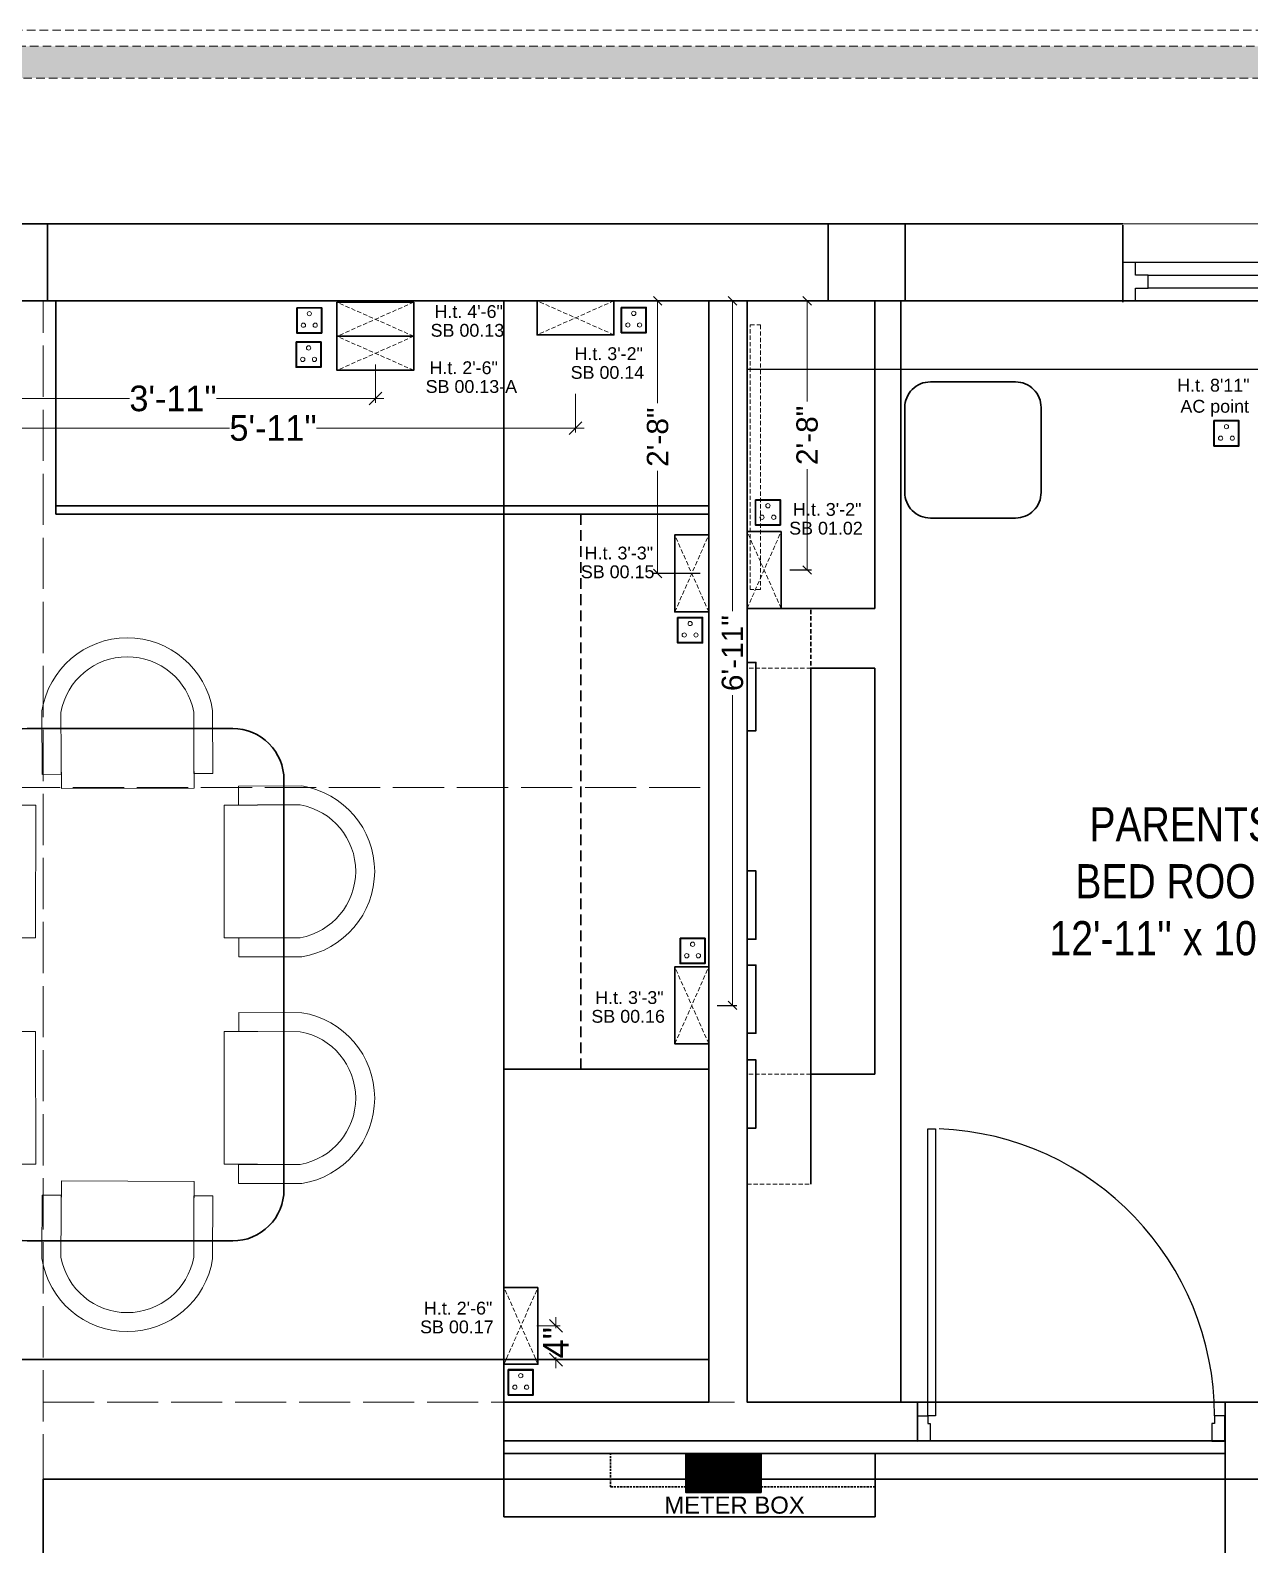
# Model space of a CAD drawing. Header units: millimetres. Extents: x 35877 to 3066687, y -650199 to -40525.
# Drawn here: x 148902.9 to 149045.8, y -180105.8 to -179928.5 of the extents above; entities that cross this region are included whole.
import ezdxf

# ---------------------------------------------------------------- set-up
doc = ezdxf.new("R2010")
doc.units = ezdxf.units.MM
doc.header["$MEASUREMENT"] = 0
doc.header["$PDMODE"] = 35
for name, pattern in [('ACAD_ISO02W100', [15, 12, -3]), ('DASHED', [0.75, 0.5, -0.25]), ('DASHED2', [0.375, 0.25, -0.125]), ('DASHEDX2', [1.5, 1, -0.5]), ('HIDDEN', [0.375, 0.25, -0.125])]:
    doc.linetypes.add(name, pattern=pattern)
doc.layers.get('Defpoints').update_dxf_attribs({"color": 220})
for name, color, linetype in [('AR DOOR', 40, 'Continuous'), ('AR ELE-5', 134, 'Continuous'), ('str coll', 6, 'Continuous')]:
    doc.layers.add(name, color=color, linetype=linetype)
for name, color, linetype, lineweight in [('COLUMN', 1, 'Continuous', 30), ('dim05', 1, 'Continuous', 13), ('Dimension', 10, 'DASHEDX2', 20), ('el', 7, 'Continuous', 20), ('ELEC-wires', 1, 'DASHED2', 13), ('Electrical', 84, 'Continuous', 30), ('FIRST FLOOR ( TEXT )', 7, 'Continuous', 9), ('FURNITURE', 32, 'Continuous', 9), ('furniture dimensions', 1, 'DASHED', 0), ('FURNITURE-1', 252, 'Continuous', 13), ('GROUND FLOOR', 7, 'Continuous', 9), ('GROUND FLOOR  ( PLINE )', 251, 'Continuous', 30), ('hatch-rcc', 251, 'Continuous', 9), ('Labelling', 1, 'Continuous', 25), ('wall', 7, 'Continuous', 30)]:
    doc.layers.add(name, color=color, linetype=linetype, lineweight=lineweight)
doc.layers.add('PDF_INT-ELEC SWITCH BOARD', color=7, linetype='Continuous', true_color=0x00751d)
doc.layers.add('XX~SLAB ( PLINE )', color=251, linetype='Continuous', plot=False)
doc.styles.add('Arial', font='arial.ttf')
doc.styles.add('century g', font='GOTHIC.TTF')
doc.styles.add('KATHA', font='swissc.ttf')
doc.styles.get("Standard").update_dxf_attribs({"font": 'arial.ttf', "height": 6})
doc.dimstyles.new('Archana', dxfattribs={"dimtxt": 2, "dimasz": 0.75, "dimexe": 0.5, "dimexo": 0.5, "dimgap": 0, "dimtad": 0, "dimzin": 0, "dimdsep": 46, "dimlunit": 4, "dimtxsty": 'century g', "dimblk": 'OBLIQUE', "dimcen": 0, "dimdle": 1, "dimclrd": 256, "dimclre": 256, "dimclrt": 256, "dimadec": 0, "dimazin": 0, "dimtfac": 1, "dimtofl": 0, "dimtmove": 1, "dimatfit": 3, "dimfxl": 1, "dimfxlon": 1, "dimtolj": 1, "dimtzin": 0, "dimlwd": -1, "dimlwe": -1, "dimarcsym": 0})
doc.dimstyles.new('ISO-25', dxfattribs={"dimtxt": 2.5, "dimasz": 1, "dimexe": 0.5, "dimexo": 1, "dimtad": 0, "dimdec": 1, "dimlunit": 4, "dimtxsty": 'Standard', "dimblk": 'OBLIQUE', "dimcen": 2.5, "dimclrd": 1, "dimclre": 1, "dimclrt": 5, "dimadec": 0, "dimazin": 0, "dimtfac": 1, "dimtdec": 1, "dimtmove": 0, "dimatfit": 3, "dimfxl": 1, "dimlwd": -1, "dimarcsym": 0})

# ---------------------------------------------------------------- blocks, each defined once
blk = doc.blocks.new('*U20')
for points in [[(0, 0), (0, 1120), (30, 1120), (30, 0)], [(-40, 0), (0, 0), (0, -30), (10, -30), (10, -100), (-40, -100)], [(1160, 0), (1120, 0), (1120, -30), (1110, -30), (1110, -100), (1160, -100)]]:
    blk.add_lwpolyline(points, close=True)
at = {"layer": 'AR ELE-5', "linetype": 'ByBlock', "ltscale": 15}
blk.add_arc((-1.6, -0.7), 1121.6, 0.03474, 87.62699, dxfattribs=at)
blk = doc.blocks.new('SD DSD')
at = {"layer": 'FURNITURE', "color": 9, "true_color": 0xc7c8ca, "transparency": 33554687}
for p, q in [((3348486.7, -514623.32), (3348486.68, -514619.42)), ((3348502.23, -514619.34), (3348502.25, -514623.25)), ((3348486.7, -514623.32), (3348502.25, -514623.25)), ((3348483.69, -514625.26), (3348479.79, -514625.25)), ((3348483.69, -514625.26), (3348483.66, -514640.81)), ((3348505.76, -514625.26), (3348509.66, -514625.25)), ((3348505.76, -514625.26), (3348505.79, -514640.81)), ((3348479.75, -514640.8), (3348483.66, -514640.81)), ((3348509.7, -514640.8), (3348505.79, -514640.81)), ((3348479.75, -514651.77), (3348483.66, -514651.76)), ((3348483.69, -514667.31), (3348483.66, -514651.76)), ((3348505.76, -514667.31), (3348505.79, -514651.76)), ((3348509.7, -514651.77), (3348505.79, -514651.76)), ((3348483.69, -514667.31), (3348479.79, -514667.32)), ((3348505.76, -514667.31), (3348509.66, -514667.32)), ((3348486.7, -514669.25), (3348486.68, -514673.16)), ((3348486.7, -514669.25), (3348502.25, -514669.32)), ((3348502.23, -514673.23), (3348502.25, -514669.32))]:
    blk.add_line(p, q, dxfattribs=at)
at = {"layer": 'FURNITURE', "color": 9, "true_color": 0xc7c8ca, "transparency": 33554687, "flags": 128}
for points in [[(3348502.23, -514621.56), (3348504.46, -514621.55), (3348504.42, -514614.17, 0.853613), (3348484.42, -514614.22), (3348484.46, -514621.65), (3348486.68, -514621.64)], [(3348502.22, -514619.34), (3348502.23, -514621.56), (3348502.2, -514614.36, 0.835758), (3348486.65, -514614.39), (3348486.67, -514619.42), (3348486.68, -514621.64)], [(3348481.97, -514640.8), (3348481.97, -514643.02), (3348474.58, -514643.01, -0.853613), (3348474.58, -514623.01), (3348482.01, -514623.02), (3348482.01, -514625.25)], [(3348507.48, -514640.8), (3348507.48, -514643.02), (3348514.87, -514643.01, 0.853613), (3348514.87, -514623.01), (3348507.44, -514623.02), (3348507.44, -514625.25)], [(3348479.75, -514640.79), (3348481.97, -514640.8), (3348474.77, -514640.78, -0.835758), (3348474.76, -514625.23), (3348479.79, -514625.24), (3348482.01, -514625.25)], [(3348509.7, -514640.79), (3348507.48, -514640.8), (3348514.68, -514640.78, 0.835758), (3348514.69, -514625.23), (3348509.66, -514625.24), (3348507.44, -514625.25)], [(3348481.97, -514651.77), (3348481.97, -514649.55), (3348474.58, -514649.57, 0.853613), (3348474.58, -514669.57), (3348482.01, -514669.55), (3348482.01, -514667.32)], [(3348507.48, -514651.77), (3348507.48, -514649.55), (3348514.87, -514649.57, -0.853613), (3348514.87, -514669.57), (3348507.44, -514669.55), (3348507.44, -514667.32)], [(3348479.75, -514651.78), (3348481.97, -514651.77), (3348474.77, -514651.79, 0.835758), (3348474.76, -514667.34), (3348479.79, -514667.33), (3348482.01, -514667.33)], [(3348509.7, -514651.78), (3348507.48, -514651.77), (3348514.68, -514651.79, -0.835758), (3348514.69, -514667.34), (3348509.66, -514667.33), (3348507.44, -514667.33)], [(3348502.23, -514671.01), (3348504.46, -514671.02), (3348504.42, -514678.4, -0.853613), (3348484.42, -514678.36), (3348484.46, -514670.92), (3348486.68, -514670.93)], [(3348502.22, -514673.23), (3348502.23, -514671.01), (3348502.2, -514678.21, -0.835758), (3348486.65, -514678.18), (3348486.67, -514673.16), (3348486.68, -514670.93)]]:
    blk.add_lwpolyline(points, format="xyb", dxfattribs=at)
at = {"layer": 'FURNITURE', "color": 9, "lineweight": 30, "true_color": 0xc7c8ca, "transparency": 33554687}
blk.add_lwpolyline([(3348506.78, -514676.29), (3348482.68, -514676.29, -0.414214), (3348476.68, -514670.29), (3348476.68, -514622.29, -0.414214), (3348482.68, -514616.29), (3348506.78, -514616.29, -0.414214), (3348512.78, -514622.29), (3348512.78, -514670.29, -0.414214)], format="xyb", close=True, dxfattribs=at)
blk = doc.blocks.new('6616')
at = {"color": 242, "linetype": 'DASHED', "true_color": 0xcd2027}
for p, q in [((386784.79, -36915.77), (386775.78, -36911.78)), ((386784.79, -36911.78), (386775.78, -36915.77))]:
    blk.add_line(p, q, dxfattribs=at)
at = {"layer": 'ELEC-wires', "color": 5, "linetype": 'ByBlock', "lineweight": 30, "ltscale": 4}
blk.add_lwpolyline([(386775.78, -36911.78), (386784.79, -36911.78), (386784.79, -36915.77), (386775.78, -36915.77)], close=True, dxfattribs=at)
blk = doc.blocks.new('_Oblique')
at = {"layer": 'wall', "color": 0, "lineweight": -2}
blk.add_line((-0.5, -0.5), (0.5, 0.5), dxfattribs=at)
blk = doc.blocks.new('*D352')
at = {"layer": 'Defpoints', "color": 0, "lineweight": 0, "transparency": 16777216}
for p in [(148988.6, -179960.16), (148993.98, -179960.16), (148990.93, -179991.68)]:
    blk.add_point(p, dxfattribs=at)
at = {"layer": 'dim05', "color": 1, "linetype": 'Continuous', "lineweight": -2, "transparency": 16777216}
for p, q in [((148989.6, -179960.16), (148994.48, -179960.16)), ((148991.93, -179991.68), (148994.48, -179991.68))]:
    blk.add_line(p, q, dxfattribs=at)
at = {"layer": 'dim05', "color": 1, "linetype": 'Continuous', "transparency": 16777216}
for p, q in [((148993.98, -179960.16), (148993.98, -179971.95)), ((148993.98, -179991.68), (148993.98, -179979.89))]:
    blk.add_line(p, q, dxfattribs=at)
at = {"layer": 'dim05', "color": 1, "transparency": 16777216}
for p, rotation in [((148993.98, -179960.16), 90), ((148993.98, -179991.68), 270)]:
    blk.add_blockref('_Oblique', p, dxfattribs=dict(at, rotation=rotation))
at = {"layer": 'dim05', "color": 5, "lineweight": 25, "transparency": 16777216, "insert": (148993.98, -179975.92), "char_height": 2.5, "attachment_point": 5, "rotation": 90, "style": 'Arial'}
blk.add_mtext('2\'-8"', dxfattribs=at)
blk = doc.blocks.new('*D573')
at = {"layer": 'Defpoints', "color": 0, "linetype": 'Continuous', "lineweight": 0, "transparency": 16777216}
for p in [(148961.81, -180080.21, 0.35), (148961.81, -180084.16, 0.35), (148964.54, -180084.16)]:
    blk.add_point(p, dxfattribs=at)
at = {"layer": 'furniture dimensions', "color": 5, "linetype": 'Continuous', "transparency": 16777216}
for p, q in [((148964.54, -180079.21), (148964.54, -180080.48)), ((148962.31, -180084.16), (148965.04, -180084.16)), ((148964.54, -180085.16), (148964.54, -180083.88))]:
    blk.add_line(p, q, dxfattribs=at)
at = {"layer": 'furniture dimensions', "color": 5, "linetype": 'ByBlock', "transparency": 16777216}
blk.add_line((148962.31, -180080.21), (148965.04, -180080.21), dxfattribs=at)
at = {"layer": 'furniture dimensions', "color": 5, "linetype": 'Continuous', "transparency": 16777216, "xscale": 1.5, "yscale": 1.5, "zscale": 1.5}
for p, rotation in [((148964.54, -180080.21), 90), ((148964.54, -180084.16), 270)]:
    blk.add_blockref('_Oblique', p, dxfattribs=dict(at, rotation=rotation))
at = {"layer": 'furniture dimensions', "linetype": 'Continuous', "lineweight": 0, "transparency": 16777216, "insert": (148964.54, -180082.18), "char_height": 3, "attachment_point": 5, "rotation": 90, "style": 'century g'}
blk.add_mtext('\\A1;4"', dxfattribs=at)
blk = doc.blocks.new('*D574')
at = {"layer": 'Defpoints', "color": 0, "linetype": 'Continuous', "lineweight": 0, "transparency": 16777216}
for p in [(148895.95, -179957.28, 0.13), (148943.39, -179960.33, 0.13), (148943.39, -179971.61)]:
    blk.add_point(p, dxfattribs=at)
at = {"layer": 'furniture dimensions', "color": 5, "linetype": 'ByBlock', "transparency": 16777216}
blk.add_line((148895.95, -179967.61), (148895.95, -179972.11), dxfattribs=at)
at = {"layer": 'furniture dimensions', "color": 5, "linetype": 'Continuous', "transparency": 16777216}
for p, q in [((148943.39, -179967.61), (148943.39, -179972.11)), ((148894.95, -179971.61), (148914.57, -179971.61)), ((148944.39, -179971.61), (148924.77, -179971.61))]:
    blk.add_line(p, q, dxfattribs=at)
at = {"layer": 'furniture dimensions', "color": 5, "linetype": 'Continuous', "transparency": 16777216, "xscale": 1.5, "yscale": 1.5, "zscale": 1.5, "rotation": 180}
blk.add_blockref('_Oblique', (148895.95, -179971.61), dxfattribs=at)
at = {"layer": 'furniture dimensions', "color": 5, "linetype": 'Continuous', "transparency": 16777216, "xscale": 1.5, "yscale": 1.5, "zscale": 1.5}
blk.add_blockref('_Oblique', (148943.39, -179971.61), dxfattribs=at)
at = {"layer": 'furniture dimensions', "linetype": 'Continuous', "lineweight": 0, "transparency": 16777216, "insert": (148919.67, -179971.61), "char_height": 3, "attachment_point": 5, "style": 'century g'}
blk.add_mtext('\\A1;3\'-11"', dxfattribs=at)
blk = doc.blocks.new('*D575')
at = {"layer": 'Defpoints', "color": 0, "linetype": 'Continuous', "lineweight": 0, "transparency": 16777216}
for p in [(148895.95, -179957.28, 0.35), (148966.84, -179960.16, 0.35), (148966.84, -179975.07)]:
    blk.add_point(p, dxfattribs=at)
at = {"layer": 'furniture dimensions', "color": 5, "linetype": 'ByBlock', "transparency": 16777216}
blk.add_line((148895.95, -179971.07), (148895.95, -179975.57), dxfattribs=at)
at = {"layer": 'furniture dimensions', "color": 5, "linetype": 'Continuous', "transparency": 16777216}
for p, q in [((148966.84, -179971.07), (148966.84, -179975.57)), ((148894.95, -179975.07), (148926.3, -179975.07)), ((148967.84, -179975.07), (148936.48, -179975.07))]:
    blk.add_line(p, q, dxfattribs=at)
at = {"layer": 'furniture dimensions', "color": 5, "linetype": 'Continuous', "transparency": 16777216, "xscale": 1.5, "yscale": 1.5, "zscale": 1.5, "rotation": 180}
blk.add_blockref('_Oblique', (148895.95, -179975.07), dxfattribs=at)
at = {"layer": 'furniture dimensions', "color": 5, "linetype": 'Continuous', "transparency": 16777216, "xscale": 1.5, "yscale": 1.5, "zscale": 1.5}
blk.add_blockref('_Oblique', (148966.84, -179975.07), dxfattribs=at)
at = {"layer": 'furniture dimensions', "linetype": 'Continuous', "lineweight": 0, "transparency": 16777216, "insert": (148931.39, -179975.07), "char_height": 3, "attachment_point": 5, "style": 'century g'}
blk.add_mtext('\\A1;5\'-11"', dxfattribs=at)
blk = doc.blocks.new('GF')
at = {"color": 9, "true_color": 0xc7c8ca}
blk.add_lwpolyline([(133536.56, -183540.16), (133537.74, -183540.16), (133537.74, -183571.16), (133536.56, -183571.16)], close=True, dxfattribs=at)
at = {"layer": 'FURNITURE', "color": 9, "lineweight": 25, "true_color": 0xc7c8ca}
blk.add_line((133536.2, -183545.34), (133686.7, -183545.34), dxfattribs=at)
at = {"layer": 'FURNITURE', "color": 9, "linetype": 'DASHED', "lineweight": 30, "true_color": 0xc7c8ca}
blk.add_line((133543.67, -183640.78), (133543.67, -183573.36), dxfattribs=at)
at = {"layer": 'FURNITURE', "color": 9, "linetype": 'DASHED', "lineweight": 20, "true_color": 0xc7c8ca}
blk.add_line((133551.14, -183627.92), (133536.2, -183627.92), dxfattribs=at)
at = {"layer": 'FURNITURE', "color": 9, "lineweight": 30, "true_color": 0xc7c8ca}
blk.add_line((133543.67, -183627.92), (133551.14, -183627.92), dxfattribs=at)
for points in [[(133536.2, -183537.34), (133551.14, -183537.34), (133551.14, -183573.36), (133536.2, -183573.36)], [(133536.2, -183579.68), (133537.23, -183579.68), (133537.23, -183587.68), (133536.2, -183587.68)], [(133536.2, -183604.1), (133537.23, -183604.1), (133537.23, -183612.1), (133536.2, -183612.1)], [(133536.2, -183615.13), (133537.23, -183615.13), (133537.23, -183623.12), (133536.2, -183623.12)], [(133536.2, -183626.23), (133537.23, -183626.23), (133537.23, -183634.23), (133536.2, -183634.23)]]:
    blk.add_lwpolyline(points, close=True, dxfattribs=at)
blk.add_lwpolyline([(133557.67, -183546.83), (133567.64, -183546.83, -0.414214), (133570.64, -183549.83), (133570.64, -183559.78, -0.414214), (133567.64, -183562.78), (133557.67, -183562.78, -0.414214), (133554.67, -183559.78), (133554.67, -183549.83, -0.414214)], format="xyb", close=True, dxfattribs=at)
at = {"layer": 'FURNITURE', "color": 9, "linetype": 'DASHED', "lineweight": 20, "true_color": 0xc7c8ca}
blk.add_lwpolyline([(133536.2, -183640.79), (133543.67, -183640.79), (133543.67, -183580.36), (133536.2, -183580.36)], close=True, dxfattribs=at)
at = {"layer": 'FURNITURE', "color": 9, "lineweight": 30, "true_color": 0xc7c8ca}
blk.add_lwpolyline([(133543.67, -183640.78), (133543.67, -183580.36), (133551.14, -183580.36), (133551.14, -183627.92)], dxfattribs=at)
blk = doc.blocks.new('*D853')
at = {"layer": 'Defpoints', "color": 0, "lineweight": 0, "transparency": 16777216}
for p in [(148977.24, -179960.16), (148976.46, -179992.09), (148982.45, -179992.09)]:
    blk.add_point(p, dxfattribs=at)
at = {"layer": 'dim05', "color": 1, "linetype": 'Continuous', "lineweight": -2, "transparency": 16777216}
for p, q in [((148976.24, -179960.16), (148975.96, -179960.16)), ((148981.45, -179992.09), (148975.96, -179992.09))]:
    blk.add_line(p, q, dxfattribs=at)
at = {"layer": 'dim05', "color": 1, "linetype": 'Continuous', "transparency": 16777216}
for p, q in [((148976.46, -179960.16), (148976.46, -179972.16)), ((148976.46, -179992.09), (148976.46, -179980.09))]:
    blk.add_line(p, q, dxfattribs=at)
at = {"layer": 'dim05', "color": 1, "transparency": 16777216}
for p, rotation in [((148976.46, -179960.16), 90), ((148976.46, -179992.09), 270)]:
    blk.add_blockref('_Oblique', p, dxfattribs=dict(at, rotation=rotation))
at = {"layer": 'dim05', "color": 5, "lineweight": 25, "transparency": 16777216, "insert": (148976.46, -179976.13), "char_height": 2.5, "attachment_point": 5, "rotation": 90, "style": 'Arial'}
blk.add_mtext('2\'-8"', dxfattribs=at)
blk = doc.blocks.new('*D858')
at = {"layer": 'Defpoints', "color": 0, "lineweight": 0, "transparency": 16777216}
for p in [(148982.45, -179960.16), (148982.45, -180042.67), (148985.23, -180042.67)]:
    blk.add_point(p, dxfattribs=at)
at = {"layer": 'dim05', "color": 1, "linetype": 'Continuous', "lineweight": -2, "transparency": 16777216}
for p, q in [((148983.45, -179960.16), (148985.73, -179960.16)), ((148983.45, -180042.67), (148985.73, -180042.67))]:
    blk.add_line(p, q, dxfattribs=at)
at = {"layer": 'dim05', "color": 1, "linetype": 'Continuous', "transparency": 16777216}
for p, q in [((148985.23, -179960.16), (148985.23, -179996.49)), ((148985.23, -180042.67), (148985.23, -180006.34))]:
    blk.add_line(p, q, dxfattribs=at)
at = {"layer": 'dim05', "color": 1, "transparency": 16777216}
for p, rotation in [((148985.23, -179960.16), 90), ((148985.23, -180042.67), 270)]:
    blk.add_blockref('_Oblique', p, dxfattribs=dict(at, rotation=rotation))
at = {"layer": 'dim05', "color": 5, "lineweight": 25, "transparency": 16777216, "insert": (148985.23, -180001.42), "char_height": 2.5, "attachment_point": 5, "rotation": 90, "style": 'Arial'}
blk.add_mtext('6\'-11"', dxfattribs=at)
blk = doc.blocks.new('16')
at = {"layer": 'hatch-rcc', "color": 1, "lineweight": 30}
blk.add_lwpolyline([(392822.83, -38266.87), (392825.13, -38266.87), (392825.13, -38269.2), (392822.83, -38269.2)], close=True, dxfattribs=at)
at = {"layer": 'hatch-rcc', "color": 1}
blk.add_lwpolyline([(392822.89, -38266.93), (392825.07, -38266.93), (392825.07, -38269.14), (392822.89, -38269.14)], close=True, dxfattribs=at)
for centre in [(392823.98, -38267.42), (392823.44, -38268.48), (392824.52, -38268.48)]:
    blk.add_circle(centre, 0.195, dxfattribs=at)
blk = doc.blocks.new('erfer')
at = {"layer": 'hatch-rcc', "lineweight": 30}
blk.add_lwpolyline([(1905.9, -1304.21), (1908.38, -1304.21), (1908.38, -1306.73), (1905.9, -1306.73)], close=True, dxfattribs=at)
at = {"layer": 'hatch-rcc'}
blk.add_lwpolyline([(1905.96, -1304.28), (1908.31, -1304.28), (1908.31, -1306.66), (1905.96, -1306.66)], close=True, dxfattribs=at)
for centre in [(1907.14, -1304.81), (1906.56, -1305.95), (1907.72, -1305.95)]:
    blk.add_circle(centre, 0.211, dxfattribs=at)

msp = doc.modelspace()

# ---------------------------------------------------------------- hatches: boundary and pattern name
at = {"layer": 'Dimension', "true_color": 0xd39e00, "transparency": 33554687}
h = msp.add_hatch(color=42, dxfattribs=at)
h.paths.add_polyline_path([(148716.9115, -179930.3409), (148716.9115, -180304.386), (149248.3197, -180304.386), (149248.3197, -179930.3409)])
h.paths.add_polyline_path([(148720.641, -179934.0704), (149244.5902, -179934.0704), (149244.5902, -180300.6565), (148720.641, -180300.6565)], flags=16)
at = {"layer": 'el', "ltscale": 10, "true_color": 0x939598, "transparency": 33554687}
h = msp.add_hatch(dxfattribs=at)
h.set_pattern_fill('ANSI31', color=252, scale=0.3)
h.set_pattern_definition([(45, (-3171576.48902, 330048.774054), (-0.0265165042945, 0.0265165042945), [])])
h.paths.add_polyline_path([(148988.5718, -180099.708), (148988.5718, -180095.16), (148979.7566, -180095.16), (148979.7566, -180099.708)])

# ---------------------------------------------------------------- linework, layer by layer
at = {"layer": 'COLUMN', "transparency": 33554687}
for points in [[(148895.9473, -179951.16), (148904.9473, -179951.16), (148904.9473, -179960.16), (148895.9473, -179960.16)], [(148996.4473, -179951.16), (149005.4473, -179951.16), (149005.4473, -179960.16), (148996.4473, -179960.16)], [(149057.9473, -180089.16), (149057.9473, -180098.16), (149042.9473, -180098.16), (149042.9473, -180089.16)]]:
    msp.add_lwpolyline(points, close=True, dxfattribs=at)
at = {"layer": 'Dimension', "color": 42, "true_color": 0xd39e00, "transparency": 33554687, "elevation": 0.3282}
for points in [[(148715.0467, -179928.4761), (149250.1844, -179928.4761), (149250.1844, -180306.2508), (148715.0467, -180306.2508)], [(148716.9115, -179930.3409), (149248.3197, -179930.3409), (149248.3197, -180304.386), (148716.9115, -180304.386)], [(148720.641, -179934.0704), (149244.5902, -179934.0704), (149244.5902, -180300.6565), (148720.641, -180300.6565)]]:
    msp.add_lwpolyline(points, close=True, dxfattribs=at)
at = {"layer": 'FURNITURE', "color": 9, "lineweight": 30, "true_color": 0xc7c8ca, "transparency": 33554687}
for p, q in [((148905.9473, -179960.16), (148905.9473, -179985.16)), ((148958.4473, -179985.16), (148958.4474, -179960.16)), ((148905.9473, -179984.16), (148982.4473, -179984.16)), ((148931.9477, -179985.1603), (148905.9473, -179985.16)), ((148931.9453, -179984.16), (148906.9452, -179984.16)), ((148929.4477, -179985.16), (148982.4473, -179985.16)), ((148958.4473, -180089.16), (148958.4473, -179985.16)), ((148958.4474, -179984.16), (148982.4473, -179984.16)), ((148959.4474, -179984.16), (148958.4474, -179984.16)), ((148958.4473, -180095.16), (148958.4473, -180102.593)), ((149001.9473, -180102.593), (149001.9473, -180095.16)), ((148958.4473, -180102.593), (149001.9473, -180102.593))]:
    msp.add_line(p, q, dxfattribs=at)
at = {"layer": 'FURNITURE', "color": 9, "linetype": 'HIDDEN', "lineweight": 30, "ltscale": 5, "true_color": 0xc7c8ca, "transparency": 33554687}
msp.add_line((148967.4473, -179985.16), (148967.4473, -180050.1588), dxfattribs=at)
at = {"layer": 'FURNITURE', "color": 9, "lineweight": 30, "true_color": 0xc7c8ca, "transparency": 33554687}
for points in [[(148958.4473, -180089.16), (148982.4473, -180089.16), (148982.4473, -180050.1588), (148958.4473, -180050.1588)], [(148958.4473, -180093.66), (149042.9473, -180093.66), (149042.9473, -180095.16), (148958.4473, -180095.16)]]:
    msp.add_lwpolyline(points, close=True, dxfattribs=at)
at = {"layer": 'FURNITURE', "color": 9, "linetype": 'DASHED2', "lineweight": 30, "true_color": 0xc7c8ca, "transparency": 33554687}
msp.add_lwpolyline([(148970.9473, -180095.16), (149001.9473, -180095.16), (149001.9473, -180099.0765), (148970.9473, -180099.0765)], close=True, dxfattribs=at)
at = {"layer": 'furniture dimensions', "color": 9, "linetype": 'Continuous', "lineweight": 30, "true_color": 0xc7c8ca, "transparency": 33554687}
msp.add_line((149004.9473, -179960.16), (149004.9473, -180089.16), dxfattribs=at)
for points in [[(148750.4473, -179960.16), (148982.4473, -179960.16), (148982.4473, -180084.16), (148750.4473, -180084.16)], [(148986.9473, -179960.16), (149137.4473, -179960.16), (149137.4473, -180089.16), (148986.9473, -180089.16)], [(148904.4473, -180098.16), (149042.9473, -180098.16), (149042.9473, -180138.66), (148904.4473, -180138.66)]]:
    msp.add_lwpolyline(points, close=True, dxfattribs=at)
at = {"layer": 'furniture dimensions', "color": 18, "lineweight": 0, "true_color": 0x000000, "transparency": 33554687}
msp.add_lwpolyline([(148986.9473, -179960.16), (149137.4473, -179960.16), (149137.4473, -180089.16), (148986.9473, -180089.16)], close=True, dxfattribs=at)
at = {"layer": 'GROUND FLOOR', "transparency": 33554687}
for p, q in [((149141.9473, -179951.16), (148741.4473, -179951.16)), ((148904.9473, -179951.16), (148904.9473, -179960.16)), ((149030.9473, -179951.3113, 0.0053), (149030.9473, -179960.3113, 0.0053)), ((148978.4473, -179960.16), (148895.9473, -179960.16)), ((149132.9473, -179960.16), (148982.9473, -179960.16)), ((148982.4473, -180089.16), (148958.4473, -180089.16)), ((148958.4473, -180093.66), (148958.4473, -180089.16)), ((148986.9473, -180089.16), (149004.9473, -180089.16)), ((149042.9473, -180089.16), (149042.9473, -180243.66)), ((149071.4473, -180089.16), (149042.9473, -180089.16))]:
    msp.add_line(p, q, dxfattribs=at)
at = {"layer": 'GROUND FLOOR  ( PLINE )', "transparency": 33554687}
for p, q in [((148904.9473, -179951.16), (149030.9473, -179951.16, 0.0053)), ((148904.9473, -179960.16), (148904.9473, -179951.16)), ((149030.9473, -179951.3113, 0.0053), (149030.9473, -179960.3113, 0.0053)), ((148978.4473, -179960.16), (148904.9473, -179960.16)), ((149036.9473, -179960.16), (148978.4473, -179960.16)), ((148982.4473, -180089.16), (148982.4473, -179960.16)), ((148986.9473, -179960.16), (148986.9473, -180089.16)), ((148958.4473, -180093.66), (148958.4473, -180089.16)), ((148958.4473, -180089.16), (148982.4473, -180089.16)), ((148986.9473, -180089.16), (149006.909, -180089.16)), ((149006.909, -180089.16), (149006.909, -180093.7271)), ((148958.4473, -180093.66), (149006.909, -180093.7271))]:
    msp.add_line(p, q, dxfattribs=at)
msp.add_lwpolyline([(149047.4473, -180221.16), (149075.9422, -180221.16), (149075.9422, -180225.66), (149047.4473, -180225.66), (149047.4473, -180243.66), (149042.9473, -180243.66), (149042.9473, -180089.16), (149071.4473, -180089.16), (149071.4473, -180093.66), (149057.9473, -180093.66)], dxfattribs=at)
at = {"layer": 'Labelling', "color": 251, "linetype": 'ACAD_ISO02W100', "lineweight": 0, "ltscale": 0.5, "true_color": 0x636466, "transparency": 33554687}
for p, q in [((148904.4473, -180233.9094), (148904.4473, -179960.16)), ((148750.4473, -180017.16), (148982.4473, -180017.16)), ((148904.4473, -180089.16), (149042.9473, -180089.16)), ((148904.4473, -180098.16), (149042.9473, -180098.16))]:
    msp.add_line(p, q, dxfattribs=at)
at = {"layer": 'PDF_INT-ELEC SWITCH BOARD', "color": 40, "lineweight": 30, "true_color": 0xffc61a, "transparency": 33554687}
msp.add_line((148979.7566, -180095.16), (148988.5718, -180099.708), dxfattribs=at)
msp.add_lwpolyline([(148988.5718, -180099.708), (148988.5718, -180095.16), (148979.7566, -180095.16), (148979.7566, -180099.708)], close=True, dxfattribs=at)
at = {"layer": 'XX~SLAB ( PLINE )', "transparency": 33554687}
msp.add_lwpolyline([(149096.9473, -179955.66), (149095.4473, -179955.66), (149095.4473, -179957.16), (149093.9473, -179957.16), (149093.9473, -179958.66), (149033.9473, -179958.66), (149033.9473, -179957.16), (149032.4473, -179957.16), (149032.4473, -179955.66), (149030.9473, -179955.66), (149030.9473, -179960.16), (149032.4473, -179960.16), (149032.4473, -179958.66), (149033.9473, -179958.66), (149033.9473, -179957.16), (149093.9473, -179957.16), (149093.9473, -179958.66), (149095.4473, -179958.66), (149095.4473, -179960.16), (149096.9473, -179960.16), (149096.9473, -179955.66), (149030.9473, -179955.66), (149030.9473, -179960.16), (149096.9473, -179960.16)], close=True, dxfattribs=at)

# ---------------------------------------------------------------- block references
at = {"layer": 'AR DOOR', "linetype": 'ByBlock', "lineweight": -2, "transparency": 33554687, "extrusion": (0, 0, -1), "xscale": -0.02999999999997555, "yscale": 0.02999999999997555, "zscale": -0.02999999999997555}
msp.add_blockref('*U20', (-149008.109, -180090.7271), dxfattribs=at)
at = {"layer": 'el', "color": 1, "transparency": 33554687}
for p in [(-237836.9009, -143048.5438, -0.1293), (-237813.4473, -143048.3763), (-237836.9009, -143052.5306, -0.1293)]:
    msp.add_blockref('6616', p, dxfattribs=at)
at = {"layer": 'el', "color": 18, "true_color": 0x000000, "transparency": 33554687, "xscale": 1.274012090250485, "yscale": 1.274012090250485, "zscale": 1.274012090250485}
for p in [(-351526.8563, -131208.5078), (-351488.8439, -131208.4828), (-351526.9408, -131212.5155), (-351419.3928, -131221.7399)]:
    msp.add_blockref('16', p, dxfattribs=at)
at = {"layer": 'el', "color": 1, "transparency": 33554687, "rotation": 270}
for p in [(185894.2311, 206788.1971), (185902.7093, 206788.6051), (185894.2311, 206737.6143), (185874.2179, 206700.0819)]:
    msp.add_blockref('6616', p, dxfattribs=at)
at = {"layer": 'furniture dimensions', "color": 18, "lineweight": 30, "true_color": 0x000000, "transparency": 33554687}
msp.add_blockref('GF', (15450.7503, 3577.1757), dxfattribs=at)
at = {"layer": 'FURNITURE-1', "transparency": 33554687, "xscale": 1.18092012721511, "yscale": 1.18092012721511, "zscale": 1.18092012721511}
for p in [(146737.1941, -178443.2859), (146728.0843, -178457.078), (146728.3701, -178494.6414), (146708.2337, -178545.1699)]:
    msp.add_blockref('erfer', p, dxfattribs=at)
at = {"layer": 'str coll', "color": 9, "lineweight": 30, "true_color": 0xc7c8ca, "transparency": 33554687}
msp.add_blockref('SD DSD', (-3199580.1052, 334606.0326, 0.0053), dxfattribs=at)

# ---------------------------------------------------------------- texts
at = {"layer": 'Electrical', "color": 240, "true_color": 0xed1f24, "transparency": 33554687}
for s, p in [('H.t. 4\'-6"', (148950.308, -179962.1671, -0.1293)), ('H.t. 3\'-2"', (148966.7166, -179967.0982)), ('H.t. 2\'-6"', (148949.7242, -179968.7453, -0.1293)), ('H.t. 8\'11"', (149037.3381, -179970.7925)), ('H.t. 3\'-2"', (148992.3207, -179985.3385)), ('H.t. 3\'-3"', (148967.9085, -179990.4486)), ('H.t. 3\'-3"', (148969.1451, -180042.511)), ('H.t. 2\'-6"', (148949.075, -180078.8831))]:
    msp.add_text(s, height=1.5, dxfattribs=at).set_placement(p)
at = {"layer": 'Electrical', "color": 5, "transparency": 33554687}
for s, height, p in [('SB 00.13', 1.5, (148949.8568, -179964.3649, -0.1293)), ('SB 00.14', 1.5, (148966.2654, -179969.296)), ('SB 00.13-A', 1.5, (148949.2731, -179970.9431, -0.1293)), ('AC point', 1.5, (149037.711, -179973.2626)), ('SB 01.02', 1.5, (148991.8696, -179987.5363)), ('SB 00.15', 1.5, (148967.4574, -179992.6464)), ('SB 00.16', 1.5, (148968.694, -180044.7088)), ('SB 00.17', 1.5, (148948.6238, -180081.0809)), ('METER BOX ', 2, (148977.2347, -180102.2011))]:
    msp.add_text(s, height=height, dxfattribs=at).set_placement(p)
at = {"layer": 'FIRST FLOOR ( TEXT )', "transparency": 33554687, "insert": (149037.8707, -180028.1646), "char_height": 4, "attachment_point": 5, "style": 'KATHA'}
msp.add_mtext("PARENTS \\PBED ROOM\\P12'-11'' x 10'-9''", dxfattribs=at)

# ---------------------------------------------------------------- dimensions: what is measured, and where the dimension line sits
at = {"layer": 'dim05', "color": 27, "lineweight": 25, "true_color": 0x7d5120, "transparency": 33554687}
for base, p1, p2, picture, middle in [((148976.4604, -179992.0901), (148977.2382, -179960.16), (148982.4473, -179992.0901), '*D853', (148976.4604, -179976.1251)), ((148985.2277, -180042.673), (148982.4473, -179960.16), (148982.4473, -180042.673), '*D858', (148985.2277, -180001.4165)), ((148993.9773, -179960.1595), (148990.9255, -179991.6822), (148988.598, -179960.1595), '*D352', (148993.9773, -179975.9209))]:
    dim = msp.add_linear_dim(base=base, p1=p1, p2=p2, angle=90, dimstyle='ISO-25', override={"dimdec": 0, "dimtxsty": 'Arial'}, dxfattribs=at)
    dim.commit()
    dim.dimension.update_dxf_attribs({"geometry": picture, "text_midpoint": middle})
at = {"layer": 'furniture dimensions', "color": 5, "linetype": 'Continuous', "lineweight": 0, "transparency": 33554687}
for base, p2, picture, middle in [((148943.3863, -179971.6099, -0.1293), (148943.3863, -179960.3275), '*D574', (148919.6668, -179971.6099, -0.1293)), ((148966.84, -179975.0718, -0.3468), (148966.84, -179960.16), '*D575', (148931.3936, -179975.0718, -0.3468))]:
    dim = msp.add_linear_dim(base=base, p1=(148895.9473, -179957.2767), p2=p2, dimstyle='Archana', override={"dimtxt": 3, "dimasz": 1.5, "dimdec": 0, "dimclrd": 5, "dimclre": 5, "dimfxl": 4}, dxfattribs=at)
    dim.commit()
    dim.dimension.update_dxf_attribs({"geometry": picture, "text_midpoint": middle})
dim = msp.add_linear_dim(base=(148964.538, -180084.16, -0.3468), p1=(148961.8091, -180080.2054, 0.0053), p2=(148961.8091, -180084.16), angle=90, dimstyle='Archana', override={"dimtxt": 3, "dimasz": 1.5, "dimdec": 0, "dimclrd": 5, "dimclre": 5, "dimfxl": 4}, dxfattribs=at)
dim.commit()
dim.dimension.update_dxf_attribs({"geometry": '*D573', "text_midpoint": (148964.538, -180082.1827, -0.3468)})

doc.saveas('drawing.dxf')
